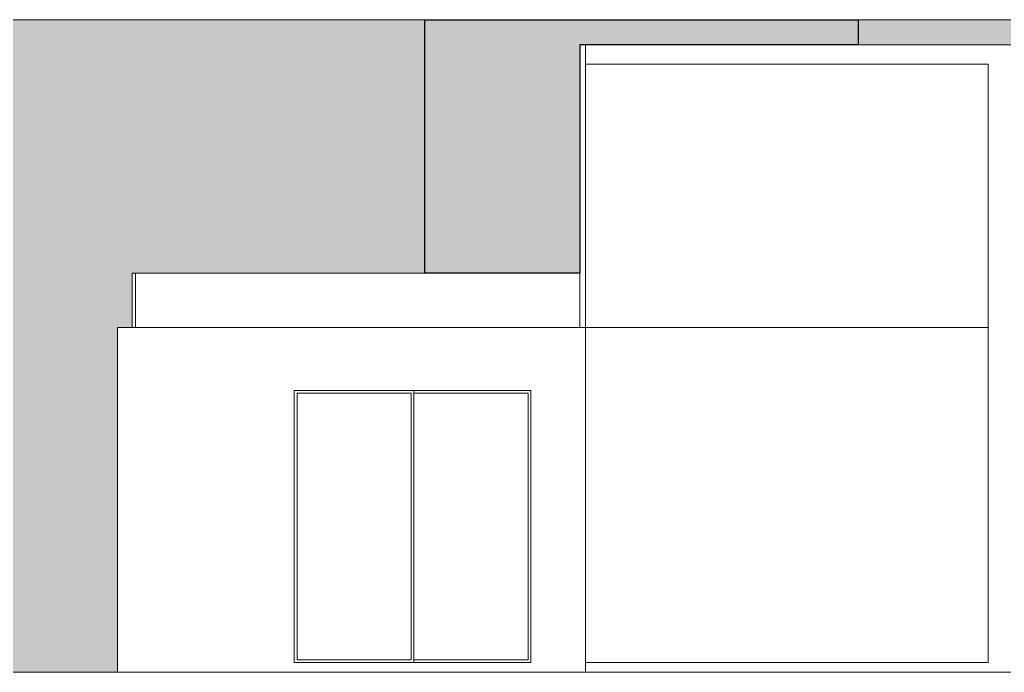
# Model space of a CAD drawing. Header units: millimetres. Extents: x 19901 to 42199, y 14545 to 21214.
# Drawn here: x 37259 to 38164, y 15522 to 16122 of the extents above; entities that cross this region are included whole.
import ezdxf

# ---------------------------------------------------------------- set-up
doc = ezdxf.new("R2010")
doc.units = ezdxf.units.MM
doc.layers.get('0').update_dxf_attribs({"lineweight": 18})
for name, color, linetype, lineweight in [('MURO', 1, 'Continuous', 25), ('vetro', 140, 'Continuous', 15), ('Wall', 7, 'Continuous', 20)]:
    doc.layers.add(name, color=color, linetype=linetype, lineweight=lineweight)

msp = doc.modelspace()

# ---------------------------------------------------------------- hatches: boundary and pattern name
at = {"layer": 'MURO'}
h = msp.add_hatch(color=256, dxfattribs=at)
h.dxf.hatch_style = 1
h.paths.add_polyline_path([(37773.57, 16098.97), (38029.3, 16098.97), (38029.3, 16121.97), (37631.16, 16121.97), (37631.16, 15932.25), (37631.16, 15889.12), (37773.57, 15889.12)])
at = {"layer": 'vetro'}
h = msp.add_hatch(color=256, dxfattribs=at)
h.dxf.hatch_style = 1
h.paths.add_polyline_path([(37217.86, 15522.12), (37348.57, 15522.12), (37348.57, 15617.42), (37348.57, 15839.12), (37362.07, 15839.12), (37362.07, 15889.12), (37631.16, 15889.12), (37631.16, 16121.97), (37217.86, 16121.97)])
h = msp.add_hatch(color=256, dxfattribs=at)
h.dxf.hatch_style = 1
h.paths.add_polyline_path([(38029.3, 16098.97), (38029.3, 16121.97), (38593.49, 16121.97), (38592.24, 15522.12), (38592.24, 15522.12), (38498.57, 15522.12), (38498.57, 16098.97)])

# ---------------------------------------------------------------- linework, layer by layer
for p, q in [((37773.57, 15839.12), (37773.57, 16098.97)), ((38498.57, 16098.97), (37773.57, 16098.97)), ((36528.42, 15522.12), (39255.66, 15522.12))]:
    msp.add_line(p, q)
msp.add_lwpolyline([(37778.57, 15522.12), (37778.57, 15839.12), (37778.57, 16098.97)])
at = {"layer": 'MURO'}
msp.add_lwpolyline([(38029.3, 16121.97), (38029.3, 16098.97), (37773.57, 16098.97), (37773.57, 15889.12), (37631.16, 15889.12), (37631.16, 16121.97), (38029.3, 16121.97)], dxfattribs=at)
at = {"layer": 'vetro'}
for p, q in [((37362.07, 15839.12), (37362.07, 15889.12)), ((37362.07, 15889.12), (37365.07, 15889.12)), ((37365.07, 15889.12), (37365.07, 15839.12)), ((37365.07, 15889.12), (37378.37, 15889.12)), ((37378.37, 15889.12), (37773.57, 15889.12)), ((37621.07, 15531.12), (37621.07, 15781.12)), ((37618.57, 15533.62), (37618.57, 15778.62))]:
    msp.add_line(p, q, dxfattribs=at)
for points in [[(37217.86, 15522.12), (37348.57, 15522.12), (37348.57, 15839.12), (37362.07, 15839.12), (37362.07, 15889.12), (37631.16, 15889.12), (37631.16, 16121.97), (37217.86, 16121.97), (37217.86, 15522.12)], [(38498.57, 15522.12), (38592.24, 15522.12), (38593.49, 16121.97), (38029.3, 16121.97), (38029.3, 16098.97), (38498.57, 16098.97), (38498.57, 15522.12)], [(37728.57, 15531.12), (37728.57, 15781.12), (37511.07, 15781.12), (37511.07, 15531.12)], [(37618.57, 15778.62), (37513.57, 15778.62), (37513.57, 15533.62)], [(37621.07, 15533.62), (37726.07, 15533.62), (37726.07, 15778.62), (37621.07, 15778.62)], [(37511.07, 15531.12), (37728.57, 15531.12)], [(37513.57, 15533.62), (37618.57, 15533.62)]]:
    msp.add_lwpolyline(points, dxfattribs=at)
for points in [[(37778.57, 16080.97), (38148.57, 16080.97), (38148.57, 15839.12), (37778.57, 15839.12)], [(37778.57, 15839.12), (38148.57, 15839.12), (38148.57, 15531.12), (37778.57, 15531.12)]]:
    msp.add_lwpolyline(points, close=True, dxfattribs=at)
at = {"layer": 'Wall'}
for p, q in [((37348.57, 15522.12), (37348.57, 15839.12)), ((37348.57, 15839.12), (37778.57, 15839.12))]:
    msp.add_line(p, q, dxfattribs=at)

doc.saveas('drawing.dxf')
